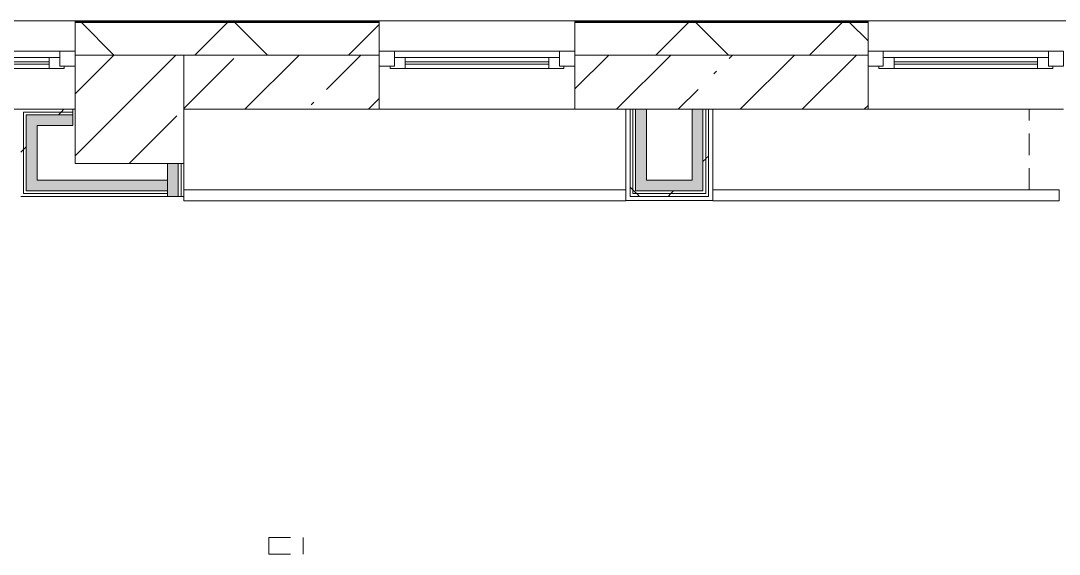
# Model space of a CAD drawing. Header units: millimetres. Extents: x -3129 to 197107, y -8553 to 29000.
# Drawn here: x 185448 to 190228, y 19100 to 21558 of the extents above; entities that cross this region are included whole.
import ezdxf

# ---------------------------------------------------------------- set-up
doc = ezdxf.new("R2010")
doc.units = ezdxf.units.MM
doc.linetypes.add('200_ШТРИХ__ш1_п0_6_', pattern=[160, 100, -60])
for name, color, linetype, lineweight in [('A-DETL-MBND-1', 7, '200_ШТРИХ__ш1_п0_6_', 9), ('A-GLAZ-1', 7, 'Continuous', 5), ('A-WALL', 7, 'Continuous', 9), ('A-WALL-6', 7, 'Continuous', 5), ('I-WALL-6', 7, 'Continuous', 5), ('S-COLS-2', 7, 'Continuous', 5)]:
    doc.layers.add(name, color=color, linetype=linetype, lineweight=lineweight)
for name, color, linetype, lineweight, true_color in [('A-FLOR-3', 7, 'Continuous', 5, 0xaaaaaa), ('I-WALL-4', 7, 'Continuous', 5, 0xe7e7e7), ('I-WALL-5', 7, 'Continuous', 9, 0xe7e7e7)]:
    doc.layers.add(name, color=color, linetype=linetype, lineweight=lineweight, true_color=true_color)
pattern_1 = [(45, (70097.4, 0), (-530.33, 530.33), []), (135, (70097.4, 0), (-530.33, -530.33), [])]

# ---------------------------------------------------------------- blocks, each defined once
blk = doc.blocks.new('120_Окно_СКБ_1Ст - 120_Окно_СКБ_1Ст 900х2500_h_ с форточкой-V153-2_1_1_птичка')
at = {"layer": 'A-GLAZ-1'}
for p, q in [((-450, -127), (-450, -57)), ((-450, -57), (-380, -57)), ((450, -57), (-450, -57)), ((-380, -57), (-380, -127)), ((380, -87), (-380, -87)), ((-380, -87), (-380, -127)), ((-330, -137), (-330, -87)), ((330, -137), (330, -87)), ((380, -127), (380, -57)), ((380, -57), (450, -57)), ((380, -127), (380, -87)), ((450, -57), (450, -127)), ((-380, -127), (-450, -127)), ((-450, -127), (-400, -127)), ((-380, -127), (-400, -127)), ((-400, -127), (-400, -137)), ((-400, -137), (400, -137)), ((400, -137), (-400, -137)), ((-330, -107), (330, -107)), ((330, -117), (-330, -117)), ((450, -127), (380, -127)), ((400, -127), (380, -127)), ((400, -127), (449.8, -127)), ((400, -137), (400, -127))]:
    blk.add_line(p, q, dxfattribs=at)
blk = doc.blocks.new('120_Окно_СКБ_2Ст_Фрамуга сверху - 120_Окно_СКБ_2Ст_2300х2500_h_ ДОО-V177-2_1_1_птичка')
at = {"layer": 'A-GLAZ-1'}
for p, q in [((-1150, -127), (-1150, -57)), ((-1150, -57), (-1080, -57)), ((1150, -57), (-1150, -57)), ((-1080, -57), (-1080, -127)), ((-1080, -57), (1080, -57)), ((520, -87), (-1080, -87)), ((-1080, -87), (-1080, -127)), ((-1030, -137), (-1030, -87)), ((470, -137), (470, -87)), ((520, -127), (520, -57)), ((520, -57), (590, -57)), ((520, -127), (520, -87)), ((590, -57), (590, -127)), ((1080, -87), (590, -87)), ((590, -87), (590, -127)), ((640, -137), (640, -87)), ((1030, -137), (1030, -87)), ((1080, -127), (1080, -57)), ((1080, -57), (1150, -57)), ((1080, -127), (1080, -87)), ((1150, -57), (1150, -127)), ((-1080, -127), (-1150, -127)), ((-1150, -127), (-1100, -127)), ((-1080, -127), (-1100, -127)), ((-1100, -127), (-1100, -137)), ((-1100, -137), (540, -137)), ((540, -137), (-1100, -137)), ((-1030, -107), (470, -107)), ((470, -117), (-1030, -117)), ((590, -127), (520, -127)), ((540, -127), (520, -127)), ((540, -127), (570, -127)), ((540, -127), (570, -127)), ((540, -137), (540, -127)), ((590, -127), (570, -127)), ((570, -127), (570, -137)), ((570, -137), (1100, -137)), ((1100, -137), (570, -137)), ((640, -107), (1030, -107)), ((1030, -117), (640, -117)), ((1150, -127), (1080, -127)), ((1100, -127), (1080, -127)), ((1100, -127), (1150, -127)), ((1100, -137), (1100, -127))]:
    blk.add_line(p, q, dxfattribs=at)
blk = doc.blocks.new('120_Окно_СКБ_1Ст - 120_Окно_СКБ_1Ст 900х2500_h_ с форточкой-22877787-2_1_1_птичка')
at = {"layer": 'A-GLAZ-1'}
for p, q in [((-450, -127), (-450, -57)), ((-450, -57), (-380, -57)), ((450, -57), (-450, -57)), ((-380, -57), (-380, -127)), ((380, -87), (-380, -87)), ((-380, -87), (-380, -127)), ((-330, -137), (-330, -87)), ((330, -137), (330, -87)), ((380, -127), (380, -57)), ((380, -57), (450, -57)), ((380, -127), (380, -87)), ((450, -57), (450, -127)), ((-380, -127), (-450, -127)), ((-450, -127), (-400, -127)), ((-380, -127), (-400, -127)), ((-400, -127), (-400, -137)), ((-400, -137), (400, -137)), ((400, -137), (-400, -137)), ((-330, -107), (330, -107)), ((330, -117), (-330, -117)), ((450, -127), (380, -127)), ((400, -127), (380, -127)), ((400, -127), (450, -127)), ((400, -137), (400, -127))]:
    blk.add_line(p, q, dxfattribs=at)
blk = doc.blocks.new('BSC_Колонна _Прямоугольная - 500х500-23282985-2_1_1_птичка')
at = {"layer": 'S-COLS-2'}
h = blk.add_hatch(dxfattribs=at)
h.set_pattern_fill('FP_194', color=256, style=0, pattern_type=2)
h.set_pattern_definition([(45, (-115850.45, -21150), (-285.1231, 285.1231), []), (45, (-115565.32, -21150), (-285.1231, 285.1231), [504.031, -100.806, 16.764, -84.042])])
h.paths.add_polyline_path([(-250, -250), (250, -250), (250, 250), (-250, 250), (-250, -95.3)])
for p, q in [((250, 250), (-250, 250)), ((-250, 250), (-250, -250)), ((250, -250), (250, 250)), ((-250, -250), (250, -250))]:
    blk.add_line(p, q, dxfattribs=at)

msp = doc.modelspace()

# ---------------------------------------------------------------- hatches: boundary and pattern name
at = {"layer": 'A-WALL-6'}
h = msp.add_hatch(dxfattribs=at)
h.set_pattern_fill('FP_124', color=256, style=0, pattern_type=2)
h.set_pattern_definition([(45, (70097.43, 0), (-353.5534, 353.5534), []), (135, (70097.43, 0), (-353.5534, -353.5534), [])])
h.paths.add_polyline_path([(195327.4, 21400), (195327.4, 21550), (190247.6, 21550), (190247.6, 21400), (195177.4, 21400)])
h.paths.add_polyline_path([(189347.6, 21400), (189347.6, 21550), (187997.9, 21550), (187997.9, 21400), (188604.3, 21400)])
h.paths.add_polyline_path([(176546.5, 21400), (176947.9, 21400), (176947.9, 21550), (175647.6, 21550), (175647.6, 21400), (176147.4, 21400)])
h.paths.add_polyline_path([(179147.9, 21400), (179147.9, 21550), (177847.9, 21550), (177847.9, 21400), (178401.6, 21400)])
h.paths.add_polyline_path([(180047.9, 21400), (181347.4, 21400), (181347.4, 21550), (180047.9, 21550)])
h.paths.add_polyline_path([(186197.9, 21400), (187097.9, 21400), (187097.9, 21550), (185697.9, 21550), (185697.9, 21400), (185821.7, 21400)])
h.paths.add_polyline_path([(182247.4, 21400), (183397.9, 21400), (183397.9, 21550), (182247.4, 21550)])
h.paths.add_polyline_path([(170053.9, 21400), (171247.4, 21400), (171247.4, 21550), (166707.4, 21550), (166707.4, 21400), (169126.4, 21400)])
h.paths.add_polyline_path([(172147.4, 21400), (173347.6, 21400), (173347.6, 21550), (172147.4, 21550)])
h.paths.add_polyline_path([(163407.4, 21400), (163407.4, 21550), (163157.4, 21550), (163157.4, 21400)])
at = {"layer": 'I-WALL-4'}
for points in [[(185687.9, 21075), (185687.9, 21125), (185522.9, 21125), (185522.9, 21075)], [(186172.9, 20749), (186172.9, 20900), (186122.9, 20900), (186122.9, 20749)]]:
    msp.add_hatch(color=256, dxfattribs=at).paths.add_polyline_path(points)
at = {"layer": 'I-WALL-5'}
for points in [[(188327.9, 20774), (188327.9, 21150), (188277.9, 21150), (188277.9, 20774)], [(188587.9, 20824), (188587.9, 21150), (188537.9, 21150), (188537.9, 20824)], [(185472.9, 20774), (185522.9, 20774), (185522.9, 21125), (185472.9, 21125), (185472.9, 21054.7)], [(185522.9, 20774), (186122.9, 20774), (186122.9, 20824), (185522.9, 20824)], [(188327.9, 20774), (188587.9, 20774), (188587.9, 20824), (188327.9, 20824)]]:
    msp.add_hatch(color=256, dxfattribs=at).paths.add_polyline_path(points)
at = {"layer": 'I-WALL-6'}
h = msp.add_hatch(dxfattribs=at)
h.set_pattern_fill('FP_132', color=256, style=0, pattern_type=2)
h.set_pattern_definition([(45, (70097.43, 0), (-285.1231, 285.1231), []), (45, (70382.56, 0), (-285.1231, 285.1231), [504.031, -100.806, 16.764, -84.042])])
h.paths.add_polyline_path([(182247.4, 21150), (183397.9, 21150), (183397.9, 21400), (182247.4, 21400)])
h.paths.add_polyline_path([(186197.9, 21150), (187097.9, 21150), (187097.9, 21400), (186197.9, 21400), (186197.9, 21239.3)])
h.paths.add_polyline_path([(191307.4, 21150), (191307.4, 21400), (190947.4, 21400), (190947.4, 21150)])
h.paths.add_polyline_path([(188612.9, 21150), (189347.6, 21150), (189347.6, 21400), (187997.9, 21400), (187997.9, 21150), (188604.3, 21150)])
h.paths.add_polyline_path([(171234.9, 21150), (171247.4, 21150), (171247.4, 21400), (170897.4, 21400), (170897.4, 21150), (171222.4, 21150)])
h.paths.add_polyline_path([(172836.5, 21150), (173347.6, 21150), (173347.6, 21400), (172147.4, 21400), (172147.4, 21150)])
h.paths.add_polyline_path([(176147.4, 21150), (176947.9, 21150), (176947.9, 21400), (176147.4, 21400)])
h.paths.add_polyline_path([(178401.6, 21150), (179147.9, 21150), (179147.9, 21400), (177847.9, 21400), (177847.9, 21150), (178322.4, 21150)])
h.paths.add_polyline_path([(181347.4, 21150), (181347.4, 21400), (181147.4, 21400), (181147.4, 21150), (181184.1, 21150)])
h.paths.add_polyline_path([(180447.4, 21150), (180447.4, 21400), (180047.9, 21400), (180047.9, 21150), (180256.6, 21150)])
h = msp.add_hatch(dxfattribs=at)
h.set_pattern_fill('FP_228', color=256, style=0, pattern_type=2)
h.set_pattern_definition(pattern_1)
h.paths.add_polyline_path([(185447.9, 20749), (185460.4, 20749), (185460.4, 21150), (185447.9, 21150), (185447.9, 21054.7)])
h = msp.add_hatch(dxfattribs=at)
h.set_pattern_fill('FP_228', color=256, style=0, pattern_type=2)
h.set_pattern_definition(pattern_1)
h.paths.add_polyline_path([(185522.9, 21137.5), (185687.9, 21137.5), (185687.9, 21150), (185460.4, 21150), (185460.4, 21137.5), (185472.9, 21137.5)])
h = msp.add_hatch(dxfattribs=at)
h.set_pattern_fill('FP_228', color=256, style=0, pattern_type=2)
h.set_pattern_definition(pattern_1)
h.paths.add_polyline_path([(185460.4, 20761.5), (185472.9, 20761.5), (185472.9, 21137.5), (185460.4, 21137.5), (185460.4, 21054.7)])
h = msp.add_hatch(dxfattribs=at)
h.set_pattern_fill('FP_228', color=256, style=0, pattern_type=2)
h.set_pattern_definition(pattern_1)
h.paths.add_polyline_path([(185687.9, 21125), (185687.9, 21137.5), (185472.9, 21137.5), (185472.9, 21125), (185522.9, 21125)])
h = msp.add_hatch(dxfattribs=at)
h.set_pattern_fill('FP_228', color=256, style=0, pattern_type=2)
h.set_pattern_definition(pattern_1)
h.paths.add_polyline_path([(188265.4, 20749), (188265.4, 21150), (188252.9, 21150), (188252.9, 20749)])
h = msp.add_hatch(dxfattribs=at)
h.set_pattern_fill('FP_228', color=256, style=0, pattern_type=2)
h.set_pattern_definition(pattern_1)
h.paths.add_polyline_path([(188277.9, 20761.5), (188277.9, 21150), (188265.4, 21150), (188265.4, 20761.5)])
h = msp.add_hatch(dxfattribs=at)
h.set_pattern_fill('FP_228', color=256, style=0, pattern_type=2)
h.set_pattern_definition(pattern_1)
h.paths.add_polyline_path([(188587.9, 20774), (188600.4, 20774), (188600.4, 21150), (188587.9, 21150), (188587.9, 20824)])
h = msp.add_hatch(dxfattribs=at)
h.set_pattern_fill('FP_228', color=256, style=0, pattern_type=2)
h.set_pattern_definition(pattern_1)
h.paths.add_polyline_path([(188612.9, 20761.5), (188612.9, 21150), (188600.4, 21150), (188604.3, 20761.5)])
h = msp.add_hatch(dxfattribs=at)
h.set_pattern_fill('FP_228', color=256, style=0, pattern_type=2)
h.set_pattern_definition(pattern_1)
h.paths.add_polyline_path([(186185.4, 20749), (186185.4, 20900), (186172.9, 20900), (186172.9, 20749)])
h = msp.add_hatch(dxfattribs=at)
h.set_pattern_fill('FP_228', color=256, style=0, pattern_type=2)
h.set_pattern_definition(pattern_1)
h.paths.add_polyline_path([(188612.9, 20749), (188612.9, 20761.5), (188265.4, 20761.5), (188265.4, 20749), (188604.3, 20749)])
h = msp.add_hatch(dxfattribs=at)
h.set_pattern_fill('FP_228', color=256, style=0, pattern_type=2)
h.set_pattern_definition(pattern_1)
h.paths.add_polyline_path([(188277.9, 20761.5), (188600.4, 20761.5), (188600.4, 20774), (188277.9, 20774)])

# ---------------------------------------------------------------- linework, layer by layer
at = {"layer": 'A-DETL-MBND-1'}
for p, q in [((190089.4, 20779), (190089.4, 21150)), ((186589.4, 19100), (186589.4, 19177.5)), ((186589.4, 19177.5), (186747.4, 19177.5)), ((186747.4, 19177.5), (186747.4, 19100)), ((186589.4, 19100), (186747.4, 19100))]:
    msp.add_line(p, q, dxfattribs=at)
at = {"layer": 'A-FLOR-3'}
for p, q in [((188232.9, 20779), (188232.9, 21150)), ((188632.9, 21150), (188632.9, 20730)), ((188632.9, 20730), (188232.9, 20730))]:
    msp.add_line(p, q, dxfattribs=at)
at = {"layer": 'A-WALL'}
for p, q in [((187097.9, 21553), (185697.9, 21553)), ((187097.9, 21550), (185697.9, 21550)), ((189347.6, 21553), (187997.9, 21553)), ((189347.6, 21550), (187997.9, 21550)), ((187097.9, 21400), (186197.9, 21400)), ((189347.6, 21400), (187997.9, 21400)), ((185522.9, 21150), (185460.4, 21150)), ((185460.4, 20761.5), (185460.4, 21137.5)), ((185687.9, 21137.5), (185460.4, 21137.5)), ((188327.9, 21150), (188252.9, 21150)), ((188265.4, 20761.5), (188265.4, 21150)), ((188277.9, 20774), (188277.9, 21150)), ((188612.9, 21150), (188537.9, 21150)), ((188587.9, 21150), (188587.9, 20774)), ((188600.4, 21150), (188600.4, 20761.5)), ((185472.9, 20774), (185472.9, 21125)), ((185687.9, 21125), (185472.9, 21125)), ((186172.9, 20749), (186172.9, 20900)), ((186185.4, 20749), (186185.4, 20900)), ((186122.9, 20761.5), (185460.4, 20761.5)), ((186122.9, 20774), (185472.9, 20774)), ((188600.4, 20761.5), (188265.4, 20761.5)), ((188587.9, 20774), (188277.9, 20774))]:
    msp.add_line(p, q, dxfattribs=at)
at = {"layer": 'A-WALL-6'}
for p, q in [((187097.9, 21558), (180047.9, 21558)), ((185697.9, 21558), (185697.9, 21400)), ((187097.9, 21400), (187097.9, 21558)), ((195335.4, 21558), (187097.9, 21558)), ((187997.9, 21558), (187997.9, 21400)), ((189347.6, 21400), (189347.6, 21558))]:
    msp.add_line(p, q, dxfattribs=at)
at = {"layer": 'I-WALL-6'}
for p, q in [((187097.9, 21150), (187097.9, 21400)), ((187997.9, 21400), (187997.9, 21150)), ((189347.6, 21150), (189347.6, 21400)), ((181147.4, 21150), (185697.9, 21150)), ((185687.9, 21075), (185687.9, 21150)), ((188252.9, 21150), (186197.9, 21150)), ((188252.9, 21150), (188252.9, 20749)), ((188327.9, 21150), (188537.9, 21150)), ((188327.9, 20824), (188327.9, 21150)), ((188537.9, 21150), (188537.9, 20824)), ((190247.4, 21150), (188612.9, 21150)), ((188612.9, 20749), (188612.9, 21150)), ((185522.9, 20824), (185522.9, 21075)), ((185522.9, 21075), (185687.9, 21075)), ((186122.9, 20900), (186122.9, 20749)), ((186197.9, 20729), (186197.9, 20900)), ((186122.9, 20824), (185522.9, 20824)), ((188537.9, 20824), (188327.9, 20824)), ((185447.9, 20749), (186197.9, 20749)), ((186197.9, 20779), (188232.9, 20779)), ((188232.9, 20729), (188232.9, 20779)), ((188252.9, 20749), (188612.9, 20749)), ((188633.9, 20779), (190227.6, 20779)), ((188633.9, 20779), (188633.9, 20729)), ((190227.6, 20729), (190227.6, 20779)), ((188232.9, 20729), (186197.9, 20729)), ((190227.6, 20729), (188633.9, 20729))]:
    msp.add_line(p, q, dxfattribs=at)

# ---------------------------------------------------------------- block references
at = {"layer": 'A-GLAZ-1'}
for name, p in [('120_Окно_СКБ_2Ст_Фрамуга сверху - 120_Окно_СКБ_2Ст_2300х2500_h_ ДОО-V177-2_1_1_птичка', (184547.9, 21475)), ('120_Окно_СКБ_1Ст - 120_Окно_СКБ_1Ст 900х2500_h_ с форточкой-22877787-2_1_1_птичка', (187547.9, 21475)), ('120_Окно_СКБ_1Ст - 120_Окно_СКБ_1Ст 900х2500_h_ с форточкой-V153-2_1_1_птичка', (189797.6, 21475))]:
    msp.add_blockref(name, p, dxfattribs=at)
at = {"layer": 'S-COLS-2'}
msp.add_blockref('BSC_Колонна _Прямоугольная - 500х500-23282985-2_1_1_птичка', (185947.9, 21150), dxfattribs=at)

doc.saveas('drawing.dxf')
